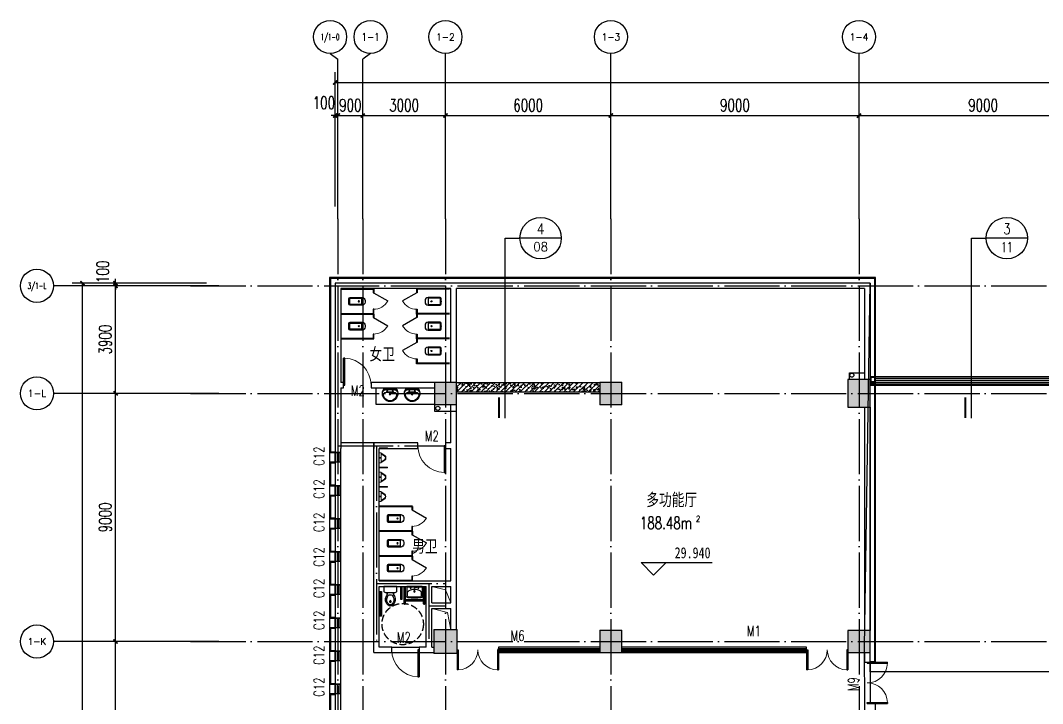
# Model space of a CAD drawing. Header units: millimetres. Extents: x 948020 to 1044234, y 901182 to 1012496.
# Drawn here: x 948020 to 985092, y 987721 to 1012496 of the extents above; entities that cross this region are included whole.
import ezdxf
from ezdxf.enums import TextEntityAlignment as Align

# ---------------------------------------------------------------- set-up
doc = ezdxf.new("R2010")
doc.units = ezdxf.units.MM
doc.header["$LTSCALE"] = 1000
doc.header["$MEASUREMENT"] = 0
for name, pattern in [('7', [1.2, -0.6, 0.6]), ('DASH', [0.35, 0.25, -0.1]), ('DOTE', [2.42, 2, -0.2, 0.02, -0.2])]:
    doc.linetypes.add(name, pattern=pattern)
doc.layers.get('0').update_dxf_attribs({"linetype": 'CONTINUOUS'})
doc.layers.get('Defpoints').update_dxf_attribs({"linetype": 'CONTINUOUS'})
for name, color, linetype in [('AXIS', 3, 'CONTINUOUS'), ('COLUMN', 255, 'CONTINUOUS'), ('DIM_ELEV', 3, 'CONTINUOUS'), ('DIM_IDEN', 3, 'CONTINUOUS'), ('DOTE', 1, 'DOTE'), ('LATRINE', 6, 'CONTINUOUS'), ('PUB_HATCH', 251, 'CONTINUOUS'), ('RAIL', 163, 'CONTINUOUS'), ('SPACE', 7, 'CONTINUOUS'), ('STAIR', 2, 'CONTINUOUS'), ('WALL', 255, 'CONTINUOUS'), ('WINDOW', 4, 'CONTINUOUS'), ('x粉刷线', 62, 'CONTINUOUS'), ('文字', 7, 'CONTINUOUS'), ('柱', 2, 'CONTINUOUS'), ('柱虚线', 54, '7'), ('栏杆', 212, 'CONTINUOUS'), ('砼墙', 3, 'CONTINUOUS'), ('门窗', 40, 'CONTINUOUS')]:
    doc.layers.add(name, color=color, linetype=linetype)
doc.layers.add('P-SANR-FIXT', color=6, linetype='CONTINUOUS', lineweight=15)
doc.styles.add('-宋体', font='', dxfattribs={"width": 0.8})
doc.styles.add('_TCH_AXIS', font='COMPLEX', dxfattribs={"bigfont": 'GBCBIG'})
doc.styles.add('_TCH_DIM', font='', dxfattribs={"width": 0.8})
doc.styles.add('_TCH_LABEL', font='COMPLEX', dxfattribs={"bigfont": 'GBCBIG'})
doc.styles.add('_TCH_SPACE', font='SIMPLEX', dxfattribs={"height": 5, "bigfont": 'GBCBIG'})
doc.styles.add('DIM_FONT', font='SIMPLEX', dxfattribs={"width": 0.7, "bigfont": 'GBCBIG'})
doc.styles.get('-宋体').set_extended_font_data('SimSun')
doc.styles.get('_TCH_DIM').set_extended_font_data('SimSun')
doc.dimstyles.new('_TCH_ARCH&&150', dxfattribs={"dimscale": 1.5, "dimtxt": 300, "dimasz": 100, "dimexe": 250, "dimexo": 300, "dimgap": 100, "dimtad": 1, "dimdec": 0, "dimzin": 0, "dimdsep": 46, "dimtxsty": 'DIM_FONT', "dimblk": 'ARCHTICK', "dimcen": 0.09, "dimclrt": 7, "dimazin": 2, "dimtfac": 1, "dimtdec": 0, "dimtix": 1, "dimtmove": 2, "dimatfit": 3, "dimfxl": 1, "dimtolj": 1, "dimtzin": 0, "dimarcsym": 0})

# ---------------------------------------------------------------- blocks, each defined once
blk = doc.blocks.new('_LV1')
for p, q in [((-280, 0), (280, 0)), ((-280, 0), (-280, -361)), ((280, 0), (280, -361)), ((-280, -29), (280, -29)), ((-251, -356), (-251, -214)), ((0, -29), (-90, -29)), ((-90, -29), (90, -29)), ((251, -356), (251, -215))]:
    blk.add_line(p, q)
for centre, radius in [((-139, -69), 15), ((1, -182), 24.9), ((0, -57), 8), ((139, -69), 15)]:
    blk.add_circle(centre, radius)
for centre, radius, start, end in [((-224, -361), 56, 180, 263.481), ((-223, -214), 28, 133.1543, 180), ((-223, -356), 28, 180, 263.4984), ((0, -452), 354, 46.7581, 133.1543), ((223, -356), 28, 276.5122, 0), ((224, -361), 56, 276.519, 0), ((223, -215), 28, 0, 46.7581), ((0, 1600), 2029, 263.481, 276.519), ((0, 1600), 1997, 263.4984, 276.5122)]:
    blk.add_arc(centre, radius, start, end)
blk = doc.blocks.new('$plan$00000379')
for p, q in [((-575, 18), (-536, 18)), ((-572, 18), (-572, 18)), ((-536, -22), (-576, -21))]:
    blk.add_line(p, q)
for points in [[(-285, -110, -0.082371), (-434, -171, -0.174047), (-592, -152, -0.152847), (-702, -46, -0.25487), (-702, 46, -0.135193), (-607, 144, -0.19268), (-434, 171, -0.066715), (-320, 128, 0.008412), (-285, 110), (-220, 110), (-220, -110)], [(-307, -1, -0.073764), (-317, -64, -0.219411), (-337, -85, -0.018016), (-436, -122, -0.163008), (-533, -122, -0.084559), (-606, -92, -0.185519), (-666, -26, -0.252786), (-658, 39, -0.083694), (-606, 90, -0.078323), (-556, 115, -0.086951), (-477, 126, -0.071278), (-416, 114, -0.021719), (-371, 97, 0.016169), (-337, 83, -0.158768), (-324, 73, -0.168814), (-308, 12)]]:
    blk.add_lwpolyline(points, format="xyb", close=True)
for points in [[(-220, 110), (-285, 110)], [(-220, 175), (-220, -175)], [(0, 240), (-155, 240)], [(0, -240), (0, 240)], [(-285, -110), (-220, -110)], [(-155, -240), (0, -240)]]:
    blk.add_lwpolyline(points)
for points in [[(-155, 240, 0.414214), (-220, 175, 0.414214)], [(-220, -175, 0.414214), (-155, -240, 0.414214)]]:
    blk.add_lwpolyline(points, format="xyb")
for centre, radius, start, end in [((-549, -3), 33.2, 100.0495, 259.9505), ((-536, -2), 20, 270, 90)]:
    blk.add_arc(centre, radius, start, end)
blk = doc.blocks.new('$TCHSYS$APDOOR2D')
blk.add_line((0.5, 0), (0, 0.866))
at = {"lineweight": 13}
blk.add_arc((0.5, 0), 1, 120, 180, dxfattribs=at)
blk = doc.blocks.new('$lvtry$00000202')
for p, q in [((-140, -40, 0), (-140, -480, 0)), ((-110, -40, 0), (-110, -470, 0)), ((100, 0, 0), (-100, 0, 0)), ((100, -30, 0), (-100, -30, 0)), ((110, -470, 0), (110, -40, 0)), ((140, -480, 0), (140, -40, 0)), ((140, -470, 0), (-140, -470, 0)), ((-30, -590, 0), (30, -590, 0))]:
    blk.add_line(p, q)
blk.add_circle((0, -359, 0), 20)
for centre, radius, start, end in [((-100, -40, 0), 40, 90, 180), ((-100, -40, 0), 10, 90, 180), ((100, -40, 0), 40, 0, 90), ((100, -40, 0), 10, 0, 90), ((-30, -480, 0), 110, 180, 270), ((30, -480, 0), 110, 270, 0)]:
    blk.add_arc(centre, radius, start, end)
blk.add_point((0, 0))
blk = doc.blocks.new('单个小便斗 - 单个小便斗-V15-1F')
at = {"layer": 'P-SANR-FIXT'}
for p, q in [((-360, 300), (-340, 300)), ((-360, 300), (-360, 0)), ((-340, 300), (-340, 0)), ((-180, 0), (-180, 44)), ((-171, 73), (-82, 200)), ((-66, 189), (-147, 73)), ((-147, 73), (147, 73)), ((147, 73), (66, 189)), ((171, 73), (82, 200)), ((180, 0), (180, 44)), ((360, 300), (340, 300)), ((340, 300), (340, 0)), ((360, 300), (360, 0))]:
    blk.add_line(p, q, dxfattribs=at)
blk.add_circle((0, 35), 15, dxfattribs=at)
for centre, radius, start, end in [((-130, 44), 50, 145, 180), ((0, 143), 100, 35, 145), ((0, 143), 80, 35, 145), ((130, 44), 50, 360, 35)]:
    blk.add_arc(centre, radius, start, end, dxfattribs=at)
blk = doc.blocks.new('A$C5BB50297')
at = {"layer": '柱', "const_width": 0.35}
for points in [[(189.18, 809.18), (189.18, 819.18), (181.18, 819.18), (181.18, 809.18)], [(39.43, 719.93), (39.43, 728.43), (30.93, 728.43), (30.93, 719.93)], [(99.18, 720.18), (99.18, 728.18), (91.18, 728.18), (91.18, 720.18)], [(189.18, 720.18), (189.18, 728.18), (181.18, 728.18), (181.18, 720.18)]]:
    blk.add_lwpolyline(points, close=True, dxfattribs=at)
for points in [[(39.18, 818.18), (31.18, 818.18), (31.18, 810.18), (39.18, 810.18), (39.18, 814.68)], [(91.18, 814.68), (91.18, 810.18), (99.18, 810.18), (99.18, 818.18), (91.18, 818.18)]]:
    blk.add_lwpolyline(points, dxfattribs=at)
at = {"layer": '柱虚线', "const_width": 0.18}
for points in [[(39.18, 814.68), (39.18, 818.18)], [(91.18, 818.18), (91.18, 814.68)]]:
    blk.add_lwpolyline(points, dxfattribs=at)
at = {"layer": '砼墙', "const_width": 0.35}
for points in [[(39.18, 818.18), (91.18, 818.18)], [(39.18, 814.68), (91.18, 814.68)]]:
    blk.add_lwpolyline(points, dxfattribs=at)
blk = doc.blocks.new('_ArchTick')
at = {"color": 0, "linetype": 'ByBlock', "const_width": 0.4}
blk.add_lwpolyline([(-0.5, -0.5), (0.5, 0.5)], dxfattribs=at)
blk = doc.blocks.new('*D46')
at = {"layer": 'AXIS', "color": 0, "lineweight": -2, "transparency": 16777216}
for p, q in [((954770, 989971), (951095, 989971)), ((951470, 980971), (951470, 989971)), ((954770, 980971), (951095, 980971))]:
    blk.add_line(p, q, dxfattribs=at)
at = {"layer": 'Defpoints', "color": 0}
for p in [(951470, 989971), (955220, 989971), (955220, 980971)]:
    blk.add_point(p, dxfattribs=at)
at = {"layer": 'AXIS', "color": 0, "lineweight": -2, "transparency": 16777216, "xscale": 150, "yscale": 150, "zscale": 150}
for p, rotation in [((951470, 989971), 90), ((951470, 980971), 270)]:
    blk.add_blockref('_ArchTick', p, dxfattribs=dict(at, rotation=rotation))
at = {"layer": 'AXIS', "color": 7, "transparency": 16777216, "insert": (951095, 985471), "char_height": 450, "attachment_point": 5, "rotation": 90, "style": 'DIM_FONT'}
blk.add_mtext('\\A1;9000', dxfattribs=at)
blk = doc.blocks.new('*D47')
at = {"layer": 'AXIS', "color": 0, "lineweight": -2, "transparency": 16777216}
for p, q in [((954770, 998971), (951095, 998971)), ((951470, 989971), (951470, 998971)), ((954770, 989971), (951095, 989971))]:
    blk.add_line(p, q, dxfattribs=at)
at = {"layer": 'Defpoints', "color": 0}
for p in [(951470, 998971), (955220, 998971), (955220, 989971)]:
    blk.add_point(p, dxfattribs=at)
at = {"layer": 'AXIS', "color": 0, "lineweight": -2, "transparency": 16777216, "xscale": 150, "yscale": 150, "zscale": 150}
for p, rotation in [((951470, 998971), 90), ((951470, 989971), 270)]:
    blk.add_blockref('_ArchTick', p, dxfattribs=dict(at, rotation=rotation))
at = {"layer": 'AXIS', "color": 7, "transparency": 16777216, "insert": (951095, 994471), "char_height": 450, "attachment_point": 5, "rotation": 90, "style": 'DIM_FONT'}
blk.add_mtext('\\A1;9000', dxfattribs=at)
blk = doc.blocks.new('*D48')
at = {"layer": 'AXIS', "color": 0, "lineweight": -2, "transparency": 16777216}
for p, q in [((954770, 1002871), (951095, 1002871)), ((951470, 998971), (951470, 1002871)), ((954770, 998971), (951095, 998971))]:
    blk.add_line(p, q, dxfattribs=at)
at = {"layer": 'Defpoints', "color": 0}
for p in [(951470, 1002871), (955220, 1002871), (955220, 998971)]:
    blk.add_point(p, dxfattribs=at)
at = {"layer": 'AXIS', "color": 0, "lineweight": -2, "transparency": 16777216, "xscale": 150, "yscale": 150, "zscale": 150}
for p, rotation in [((951470, 1002871), 90), ((951470, 998971), 270)]:
    blk.add_blockref('_ArchTick', p, dxfattribs=dict(at, rotation=rotation))
at = {"layer": 'AXIS', "color": 7, "transparency": 16777216, "insert": (951095, 1000921), "char_height": 450, "attachment_point": 5, "rotation": 90, "style": 'DIM_FONT'}
blk.add_mtext('\\A1;3900', dxfattribs=at)
blk = doc.blocks.new('*D49')
at = {"layer": 'AXIS', "color": 0, "lineweight": -2, "transparency": 16777216}
for p, q in [((954770, 1002971), (951095, 1002971)), ((954770, 1002871), (951095, 1002871)), ((951470, 1002971), (951470, 1003121)), ((951470, 1002871), (951470, 1002971)), ((951470, 1002871), (951470, 1002721))]:
    blk.add_line(p, q, dxfattribs=at)
at = {"layer": 'Defpoints', "color": 0}
for p in [(951470, 1002971), (955220, 1002971), (955220, 1002871)]:
    blk.add_point(p, dxfattribs=at)
at = {"layer": 'AXIS', "color": 0, "lineweight": -2, "transparency": 16777216, "xscale": 150, "yscale": 150, "zscale": 150}
for p, rotation in [((951470, 1002971), 270), ((951470, 1002871), 90)]:
    blk.add_blockref('_ArchTick', p, dxfattribs=dict(at, rotation=rotation))
at = {"layer": 'AXIS', "color": 7, "transparency": 16777216, "insert": (951005, 1003381), "char_height": 450, "attachment_point": 5, "rotation": 90, "style": 'DIM_FONT'}
blk.add_mtext('\\A1;100', dxfattribs=at)
blk = doc.blocks.new('*D50')
at = {"layer": 'AXIS', "color": 0, "lineweight": -2, "transparency": 16777216}
for p, q in [((954770, 1002971), (949895, 1002971)), ((950270, 912671), (950270, 1002971)), ((954770, 912671), (949895, 912671))]:
    blk.add_line(p, q, dxfattribs=at)
at = {"layer": 'Defpoints', "color": 0}
for p in [(950270, 1002971), (955220, 1002971), (955220, 912671)]:
    blk.add_point(p, dxfattribs=at)
at = {"layer": 'AXIS', "color": 0, "lineweight": -2, "transparency": 16777216, "xscale": 150, "yscale": 150, "zscale": 150}
for p, rotation in [((950270, 1002971), 90), ((950270, 912671), 270)]:
    blk.add_blockref('_ArchTick', p, dxfattribs=dict(at, rotation=rotation))
at = {"layer": 'AXIS', "color": 7, "transparency": 16777216, "insert": (949895, 957821), "char_height": 450, "attachment_point": 5, "rotation": 90, "style": 'DIM_FONT'}
blk.add_mtext('\\A1;90300', dxfattribs=at)
blk = doc.blocks.new('*D66')
at = {"layer": 'AXIS', "color": 0, "lineweight": -2, "transparency": 16777216}
for p, q in [((959435, 1005746), (959435, 1009421)), ((959535, 1005746), (959535, 1009421)), ((959435, 1009046), (959285, 1009046)), ((959435, 1009046), (959535, 1009046)), ((959535, 1009046), (959685, 1009046))]:
    blk.add_line(p, q, dxfattribs=at)
at = {"layer": 'Defpoints', "color": 0}
for p in [(959535, 1009046), (959435, 1005296), (959535, 1005296)]:
    blk.add_point(p, dxfattribs=at)
at = {"layer": 'AXIS', "color": 0, "lineweight": -2, "transparency": 16777216, "xscale": 150, "yscale": 150, "zscale": 150}
blk.add_blockref('_ArchTick', (959435, 1009046), dxfattribs=at)
at = {"layer": 'AXIS', "color": 0, "lineweight": -2, "transparency": 16777216, "xscale": 150, "yscale": 150, "zscale": 150, "rotation": 180}
blk.add_blockref('_ArchTick', (959535, 1009046), dxfattribs=at)
at = {"layer": 'AXIS', "color": 7, "transparency": 16777216, "insert": (959025, 1009511), "char_height": 450, "attachment_point": 5, "style": 'DIM_FONT'}
blk.add_mtext('\\A1;100', dxfattribs=at)
blk = doc.blocks.new('*D67')
at = {"layer": 'AXIS', "color": 0, "lineweight": -2, "transparency": 16777216}
for p, q in [((959535, 1005746), (959535, 1009421)), ((960435, 1005746), (960435, 1009421)), ((959535, 1009046), (959385, 1009046)), ((959535, 1009046), (960435, 1009046)), ((960435, 1009046), (960585, 1009046))]:
    blk.add_line(p, q, dxfattribs=at)
at = {"layer": 'Defpoints', "color": 0}
for p in [(960435, 1009046), (959535, 1005296), (960435, 1005296)]:
    blk.add_point(p, dxfattribs=at)
at = {"layer": 'AXIS', "color": 0, "lineweight": -2, "transparency": 16777216, "xscale": 150, "yscale": 150, "zscale": 150}
blk.add_blockref('_ArchTick', (959535, 1009046), dxfattribs=at)
at = {"layer": 'AXIS', "color": 0, "lineweight": -2, "transparency": 16777216, "xscale": 150, "yscale": 150, "zscale": 150, "rotation": 180}
blk.add_blockref('_ArchTick', (960435, 1009046), dxfattribs=at)
at = {"layer": 'AXIS', "color": 7, "transparency": 16777216, "insert": (959985, 1009421), "char_height": 450, "attachment_point": 5, "style": 'DIM_FONT'}
blk.add_mtext('\\A1;900', dxfattribs=at)
blk = doc.blocks.new('*D68')
at = {"layer": 'AXIS', "color": 0, "lineweight": -2, "transparency": 16777216}
for p, q in [((960435, 1005746), (960435, 1009421)), ((963435, 1005746), (963435, 1009421)), ((960435, 1009046), (963435, 1009046))]:
    blk.add_line(p, q, dxfattribs=at)
at = {"layer": 'Defpoints', "color": 0}
for p in [(963435, 1009046), (960435, 1005296), (963435, 1005296)]:
    blk.add_point(p, dxfattribs=at)
at = {"layer": 'AXIS', "color": 0, "lineweight": -2, "transparency": 16777216, "xscale": 150, "yscale": 150, "zscale": 150, "rotation": 180}
blk.add_blockref('_ArchTick', (960435, 1009046), dxfattribs=at)
at = {"layer": 'AXIS', "color": 0, "lineweight": -2, "transparency": 16777216, "xscale": 150, "yscale": 150, "zscale": 150}
blk.add_blockref('_ArchTick', (963435, 1009046), dxfattribs=at)
at = {"layer": 'AXIS', "color": 7, "transparency": 16777216, "insert": (961935, 1009421), "char_height": 450, "attachment_point": 5, "style": 'DIM_FONT'}
blk.add_mtext('\\A1;3000', dxfattribs=at)
blk = doc.blocks.new('*D69')
at = {"layer": 'AXIS', "color": 0, "lineweight": -2, "transparency": 16777216}
for p, q in [((963435, 1005746), (963435, 1009421)), ((969435, 1005746), (969435, 1009421)), ((963435, 1009046), (969435, 1009046))]:
    blk.add_line(p, q, dxfattribs=at)
at = {"layer": 'Defpoints', "color": 0}
for p in [(969435, 1009046), (963435, 1005296), (969435, 1005296)]:
    blk.add_point(p, dxfattribs=at)
at = {"layer": 'AXIS', "color": 0, "lineweight": -2, "transparency": 16777216, "xscale": 150, "yscale": 150, "zscale": 150, "rotation": 180}
blk.add_blockref('_ArchTick', (963435, 1009046), dxfattribs=at)
at = {"layer": 'AXIS', "color": 0, "lineweight": -2, "transparency": 16777216, "xscale": 150, "yscale": 150, "zscale": 150}
blk.add_blockref('_ArchTick', (969435, 1009046), dxfattribs=at)
at = {"layer": 'AXIS', "color": 7, "transparency": 16777216, "insert": (966435, 1009421), "char_height": 450, "attachment_point": 5, "style": 'DIM_FONT'}
blk.add_mtext('\\A1;6000', dxfattribs=at)
blk = doc.blocks.new('*D70')
at = {"layer": 'AXIS', "color": 0, "lineweight": -2, "transparency": 16777216}
for p, q in [((969435, 1005746), (969435, 1009421)), ((978435, 1005746), (978435, 1009421)), ((969435, 1009046), (978435, 1009046))]:
    blk.add_line(p, q, dxfattribs=at)
at = {"layer": 'Defpoints', "color": 0}
for p in [(978435, 1009046), (969435, 1005296), (978435, 1005296)]:
    blk.add_point(p, dxfattribs=at)
at = {"layer": 'AXIS', "color": 0, "lineweight": -2, "transparency": 16777216, "xscale": 150, "yscale": 150, "zscale": 150, "rotation": 180}
blk.add_blockref('_ArchTick', (969435, 1009046), dxfattribs=at)
at = {"layer": 'AXIS', "color": 0, "lineweight": -2, "transparency": 16777216, "xscale": 150, "yscale": 150, "zscale": 150}
blk.add_blockref('_ArchTick', (978435, 1009046), dxfattribs=at)
at = {"layer": 'AXIS', "color": 7, "transparency": 16777216, "insert": (973935, 1009421), "char_height": 450, "attachment_point": 5, "style": 'DIM_FONT'}
blk.add_mtext('\\A1;9000', dxfattribs=at)
blk = doc.blocks.new('*D71')
at = {"layer": 'AXIS', "color": 0, "lineweight": -2, "transparency": 16777216}
for p, q in [((978435, 1005746), (978435, 1009421)), ((987435, 1005746), (987435, 1009421)), ((978435, 1009046), (987435, 1009046))]:
    blk.add_line(p, q, dxfattribs=at)
at = {"layer": 'Defpoints', "color": 0}
for p in [(987435, 1009046), (978435, 1005296), (987435, 1005296)]:
    blk.add_point(p, dxfattribs=at)
at = {"layer": 'AXIS', "color": 0, "lineweight": -2, "transparency": 16777216, "xscale": 150, "yscale": 150, "zscale": 150, "rotation": 180}
blk.add_blockref('_ArchTick', (978435, 1009046), dxfattribs=at)
at = {"layer": 'AXIS', "color": 0, "lineweight": -2, "transparency": 16777216, "xscale": 150, "yscale": 150, "zscale": 150}
blk.add_blockref('_ArchTick', (987435, 1009046), dxfattribs=at)
at = {"layer": 'AXIS', "color": 7, "transparency": 16777216, "insert": (982935, 1009421), "char_height": 450, "attachment_point": 5, "style": 'DIM_FONT'}
blk.add_mtext('\\A1;9000', dxfattribs=at)
blk = doc.blocks.new('*D80')
at = {"layer": 'AXIS', "color": 0, "lineweight": -2, "transparency": 16777216}
for p, q in [((959435, 1005746), (959435, 1010621)), ((1036435, 1005746), (1036435, 1010621)), ((959435, 1010246), (1036435, 1010246))]:
    blk.add_line(p, q, dxfattribs=at)
at = {"layer": 'Defpoints', "color": 0}
for p in [(1036435, 1010246), (959435, 1005296), (1036435, 1005296)]:
    blk.add_point(p, dxfattribs=at)
at = {"layer": 'AXIS', "color": 0, "lineweight": -2, "transparency": 16777216, "xscale": 150, "yscale": 150, "zscale": 150, "rotation": 180}
blk.add_blockref('_ArchTick', (959435, 1010246), dxfattribs=at)
at = {"layer": 'AXIS', "color": 0, "lineweight": -2, "transparency": 16777216, "xscale": 150, "yscale": 150, "zscale": 150}
blk.add_blockref('_ArchTick', (1036435, 1010246), dxfattribs=at)
at = {"layer": 'AXIS', "color": 7, "transparency": 16777216, "insert": (997935, 1010621), "char_height": 450, "attachment_point": 5, "style": 'DIM_FONT'}
blk.add_mtext('\\A1;77000', dxfattribs=at)
blk = doc.blocks.new('_FZH')
blk.add_lwpolyline([(-0.5, -0.5), (0.5, -0.5), (0.5, 0.5), (-0.5, 0.5)], close=True)
at = {"layer": 'PUB_HATCH'}
blk.add_solid([(-0.5, -0.5), (0.5, -0.5), (-0.5, 0.5), (0.5, 0.5)], dxfattribs=at)
blk = doc.blocks.new('$DorLib2D$00000002')
for p, q in [((-0.5, 0), (-0.5, 0.4875)), ((-0.475, 0.4875), (-0.5, 0.4875)), ((-0.475, 0), (-0.475, 0.4875)), ((0.475, 0), (0.475, 0.4875)), ((0.475, 0.4875), (0.5, 0.4875)), ((0.5, 0), (0.5, 0.4875)), ((-0.5, 0), (-0.475, 0)), ((0.5, 0), (0.475, 0))]:
    blk.add_line(p, q)
at = {"lineweight": 13}
for centre, start, end in [((-0.4875, 0), 0, 88.53072), ((0.4875, 0), 91.46928, 180)]:
    blk.add_arc(centre, 0.4875, start, end, dxfattribs=at)
blk = doc.blocks.new('$TCHSYS$WIN2D')
for p, q in [((-0.5, 0.5), (0.5, 0.5)), ((-0.5, 0.5), (-0.5, -0.5)), ((0.5, 0.5), (0.5, -0.5)), ((0.5, 0.1667), (-0.5, 0.1667)), ((0.5, -0.1667), (-0.5, -0.1667)), ((-0.5, -0.5), (0.5, -0.5))]:
    blk.add_line(p, q)
blk = doc.blocks.new('$DorLib2D$00000001')
for p, q in [((0.45, 0.975), (0.5, 0.975)), ((0.45, 0), (0.45, 0.975)), ((0.5, 0), (0.5, 0.975)), ((0.5, 0), (0.45, 0))]:
    blk.add_line(p, q)
at = {"lineweight": 13}
blk.add_arc((0.475, 0), 0.975, 91.4693, 180, dxfattribs=at)
blk = doc.blocks.new('$plan$00000359')
for p, q in [((239, 0), (-241, 0)), ((-238, 0), (238, 0)), ((239, 0), (269, -79)), ((-214, -36), (-272, -91)), ((-241, 0), (-271, -79)), ((-180, -23), (180, -23)), ((140, -105), (-142, -105)), ((-142, -105), (140, -105)), ((216, -37), (273, -95))]:
    blk.add_line(p, q)
for centre, radius in [((-100, -65), 16.3), ((1, -172), 31.6), ((100, -65), 16.3)]:
    blk.add_circle(centre, radius)
at = {"lineweight": 13}
blk.add_circle((1, -172), 23, dxfattribs=at)
for centre, radius, start, end in [((28, -152), 307, 166.1751, 244.7296), ((-142, -205), 100, 90, 190.5602), ((-1, -179), 243, 190.5602, 349.4398), ((-180, -73), 50, 90, 133.181), ((-29, -152), 307, 297.0639, 13.8249), ((140, -205), 100, 349.4398, 90), ((180, -73), 50, 44.5607, 90), ((-1, -201), 250, 245.8071, 296.4628)]:
    blk.add_arc(centre, radius, start, end)

msp = doc.modelspace()

# ---------------------------------------------------------------- hatches: boundary and pattern name
at = {"layer": 'PUB_HATCH'}
h = msp.add_hatch(dxfattribs=at)
h.set_pattern_fill('钢筋混凝土', color=256, scale=50, style=0)
h.set_pattern_definition([(45, (0, 0), (-88.388348, 88.388348), []), (50, (0, 0), (358.63009, -31.37607), [37.5, -412.5]), (355, (0, 0), (-69.37567, 376.09607), [30, -330]), (100.4514, (29.9, -2.6), (289.25469, 344.71977), [31.870095, -350.57106]), (46.1842, (0, 100), (533.62052, -82.75951), [56.25, -618.75]), (96.6356, (44.47, 93.1), (467.33135, 487.05894), [47.80514, -525.8565]), (351.1842, (0, 100), (467.33097, 487.0593), [45, -495]), (21, (50, 75), (298.453526, -201.309445), [37.5, -412.5]), (326, (50, 75), (121.65767, 362.57502), [30, -330]), (71.4514, (74.87, 58.22), (420.11131, 161.26525), [31.870095, -350.57106]), (37.5, (0, 0), (6.079928, 166.446927), [0, -326, 0, -335, 0, -331.25]), (7.5, (0, 0), (131.534769, 197.205856), [0, -191, 0, -318.5, 0, -126.25]), (327.5, (-111.5, 0), (266.911218, -11.277436), [0, -125, 0, -390, 0, -517.5]), (317.5, (-161.5, 0), (291.593085, 50.05249), [0, -162.5, 0, -259, 0, -367.5])])
h.paths.add_polyline_path([(969035, 999020.8), (969035, 999370.8), (963835, 999370.8), (963835, 999020.8)])

# ---------------------------------------------------------------- linework, layer by layer
at = {"layer": 'AXIS'}
for p, q in [((959251.6, 1011296), (959535, 1011094.4)), ((959535, 1005296), (959535, 1011094.4)), ((960718.4, 1011296), (960435, 1011094.4)), ((960435, 1005296), (960435, 1011094.4)), ((963435, 1005295.6), (963435, 1011295.6)), ((969435, 1005295.6), (969435, 1011295.6)), ((978435, 1005295.6), (978435, 1011295.6)), ((955220.2, 1002870.8), (949220.2, 1002870.8)), ((955220.2, 998970.8), (949220.2, 998970.8)), ((955220.2, 989970.8), (949220.2, 989970.8))]:
    msp.add_line(p, q, dxfattribs=at)
for centre in [(959251.6, 1011896), (960718.4, 1011896), (963435, 1011895.6), (969435, 1011895.6), (978435, 1011895.6), (948620.2, 1002870.8), (948620.2, 998970.8), (948620.2, 989970.8)]:
    msp.add_circle(centre, 600, dxfattribs=at)
at = {"layer": 'DIM_ELEV'}
for p, q in [((970985.9, 992382.8), (970535.9, 992832.8)), ((970535.9, 992832.8), (973107.7, 992832.8)), ((970985.9, 992382.8), (971435.9, 992832.8))]:
    msp.add_line(p, q, dxfattribs=at)
at = {"layer": 'DIM_IDEN'}
for p, q in [((965600.5, 1004602.5), (966137.5, 1004602.5)), ((965600.5, 998072.8), (965600.5, 1004602.5)), ((967637.5, 1004602.5), (966137.5, 1004602.5)), ((982511, 1004602.5), (983048, 1004602.5)), ((982511, 998072.8), (982511, 1004602.5)), ((984548, 1004602.5), (983048, 1004602.5))]:
    msp.add_line(p, q, dxfattribs=at)
at = {"layer": 'DIM_IDEN', "const_width": 75}
for points in [[(965375.5, 998072.8), (965375.5, 998822.8)], [(982286, 998072.8), (982286, 998822.8)]]:
    msp.add_lwpolyline(points, dxfattribs=at)
at = {"layer": 'DIM_IDEN'}
for centre in [(966887.5, 1004602.5), (983798, 1004602.5)]:
    msp.add_circle(centre, 750, dxfattribs=at)
at = {"layer": 'DOTE'}
for p, q in [((959535, 1005295.6), (959535, 908381.6)), ((960435, 1005295.6), (960435, 908381.6)), ((960435, 1005295.6), (960435, 908381.6)), ((963435, 1005295.6), (963435, 908381.6)), ((969435, 1005295.6), (969435, 908381.6)), ((978435, 1005295.6), (978435, 908381.6)), ((954193.3, 1002870.8), (1038231.8, 1002870.8)), ((954193.3, 998970.8), (1038231.8, 998970.8)), ((959535, 997070.8), (963435, 997070.8)), ((960935, 997070.8), (960935, 989970.8)), ((960935, 992070.8), (963435, 992070.8)), ((962835, 992070.8), (962835, 989970.8)), ((962835, 991270.8), (963435, 991270.8)), ((954193.3, 989970.8), (1038231.8, 989970.8))]:
    msp.add_line(p, q, dxfattribs=at)
at = {"layer": 'LATRINE'}
for p, q in [((959635, 1002770.8), (960835, 1002770.8)), ((959635, 1002770.8), (960810, 1002770.8)), ((959635, 1002770.8), (960835, 1002770.8)), ((959635, 1002770.8), (960810, 1002770.8)), ((959635, 1002745.8), (960835, 1002745.8)), ((959635, 1002745.8), (960835, 1002745.8)), ((960810, 1002745.8), (960810, 1002620.8)), ((960810, 1002620.8), (960835, 1002620.8)), ((960835, 1002745.8), (960835, 1002620.8)), ((963585, 1002770.8), (962385, 1002770.8)), ((963585, 1002770.8), (962385, 1002770.8)), ((963585, 1002745.8), (962385, 1002745.8)), ((962385, 1002745.8), (962385, 1002620.8)), ((963585, 1002745.8), (962385, 1002745.8)), ((962410, 1002620.8), (962385, 1002620.8)), ((963585, 1002770.8), (962410, 1002770.8)), ((963585, 1002770.8), (962410, 1002770.8)), ((962410, 1002745.8), (962410, 1002620.8)), ((959635, 1001870.8), (960835, 1001870.8)), ((959635, 1001870.8), (960810, 1001870.8)), ((959635, 1001870.8), (960835, 1001870.8)), ((959635, 1001870.8), (960810, 1001870.8)), ((959635, 1001870.8), (960835, 1001870.8)), ((959635, 1001870.8), (960810, 1001870.8)), ((959635, 1001845.8), (960835, 1001845.8)), ((959635, 1001845.8), (960835, 1001845.8)), ((959635, 1001845.8), (960835, 1001845.8)), ((960810, 1002020.8), (960810, 1001870.8)), ((960835, 1002020.8), (960810, 1002020.8)), ((960810, 1001845.8), (960810, 1001720.8)), ((960810, 1001720.8), (960835, 1001720.8)), ((960835, 1001845.8), (960835, 1002020.8)), ((960835, 1001845.8), (960835, 1001720.8)), ((962385, 1002020.8), (962410, 1002020.8)), ((962385, 1001845.8), (962385, 1002020.8)), ((963585, 1001870.8), (962385, 1001870.8)), ((963585, 1001870.8), (962385, 1001870.8)), ((963585, 1001870.8), (962385, 1001870.8)), ((963585, 1001845.8), (962385, 1001845.8)), ((962385, 1001845.8), (962385, 1001720.8)), ((963585, 1001845.8), (962385, 1001845.8)), ((963585, 1001845.8), (962385, 1001845.8)), ((962410, 1001720.8), (962385, 1001720.8)), ((962410, 1002020.8), (962410, 1001870.8)), ((963585, 1001870.8), (962410, 1001870.8)), ((963585, 1001870.8), (962410, 1001870.8)), ((963585, 1001870.8), (962410, 1001870.8)), ((962410, 1001845.8), (962410, 1001720.8)), ((959635, 1000970.8), (960835, 1000970.8)), ((959635, 1000970.8), (960810, 1000970.8)), ((959635, 1000970.8), (960835, 1000970.8)), ((959635, 1000970.8), (960810, 1000970.8)), ((959635, 1000945.8), (960835, 1000945.8)), ((959635, 1000945.8), (960835, 1000945.8)), ((960810, 1001120.8), (960810, 1000970.8)), ((960835, 1001120.8), (960810, 1001120.8)), ((960835, 1000945.8), (960835, 1001120.8)), ((962385, 1001120.8), (962410, 1001120.8)), ((962385, 1000945.8), (962385, 1001120.8)), ((963585, 1000970.8), (962385, 1000970.8)), ((963585, 1000970.8), (962385, 1000970.8)), ((963585, 1000970.8), (962385, 1000970.8)), ((963585, 1000970.8), (962385, 1000970.8)), ((963585, 1000945.8), (962385, 1000945.8)), ((963585, 1000945.8), (962385, 1000945.8)), ((963585, 1000945.8), (962385, 1000945.8)), ((962385, 1000945.8), (962385, 1000820.8)), ((963585, 1000945.8), (962385, 1000945.8)), ((962410, 1001120.8), (962410, 1000970.8)), ((963585, 1000970.8), (962410, 1000970.8)), ((963585, 1000970.8), (962410, 1000970.8)), ((963585, 1000970.8), (962410, 1000970.8)), ((963585, 1000970.8), (962410, 1000970.8)), ((962410, 1000945.8), (962410, 1000820.8)), ((962410, 1000820.8), (962385, 1000820.8)), ((962385, 1000220.8), (962410, 1000220.8)), ((962385, 1000045.8), (962385, 1000220.8)), ((962410, 1000220.8), (962410, 1000070.8)), ((963585, 1000070.8), (962385, 1000070.8)), ((963585, 1000070.8), (962385, 1000070.8)), ((963585, 1000070.8), (962385, 1000070.8)), ((963585, 1000045.8), (962385, 1000045.8)), ((963585, 1000045.8), (962385, 1000045.8)), ((963585, 1000045.8), (962385, 1000045.8)), ((963585, 1000070.8), (962410, 1000070.8)), ((963585, 1000070.8), (962410, 1000070.8)), ((963585, 1000070.8), (962410, 1000070.8)), ((960923.5, 998570.8), (960923.5, 999170.8)), ((963035, 998570.8), (960923.5, 998570.8)), ((961035, 994895.8), (962235, 994895.8)), ((961035, 994895.8), (962210, 994895.8)), ((961035, 994895.8), (962235, 994895.8)), ((961035, 994895.8), (962210, 994895.8)), ((961035, 994895.8), (962235, 994895.8)), ((961035, 994895.8), (962210, 994895.8)), ((961035, 994870.8), (962235, 994870.8)), ((961035, 994870.8), (962235, 994870.8)), ((961035, 994870.8), (962235, 994870.8)), ((962210, 994870.8), (962210, 994745.8)), ((962210, 994745.8), (962235, 994745.8)), ((962235, 994870.8), (962235, 994745.8)), ((961035, 993995.8), (962235, 993995.8)), ((961035, 993995.8), (962210, 993995.8)), ((961035, 993995.8), (962235, 993995.8)), ((961035, 993995.8), (962210, 993995.8)), ((961035, 993970.8), (962235, 993970.8)), ((961035, 993970.8), (962235, 993970.8)), ((962210, 994145.8), (962210, 993995.8)), ((962235, 994145.8), (962210, 994145.8)), ((962210, 993970.8), (962210, 993845.8)), ((962235, 993970.8), (962235, 994145.8)), ((962235, 993970.8), (962235, 993845.8)), ((962210, 993845.8), (962235, 993845.8)), ((962210, 993245.8), (962210, 993095.8)), ((962235, 993245.8), (962210, 993245.8)), ((962235, 993070.8), (962235, 993245.8)), ((961035, 993095.8), (962235, 993095.8)), ((961035, 993095.8), (962210, 993095.8)), ((961035, 993095.8), (962235, 993095.8)), ((961035, 993095.8), (962210, 993095.8)), ((961035, 993095.8), (962235, 993095.8)), ((961035, 993095.8), (962210, 993095.8)), ((961035, 993070.8), (962235, 993070.8)), ((961035, 993070.8), (962235, 993070.8)), ((961035, 993070.8), (962235, 993070.8)), ((962210, 993070.8), (962210, 992945.8)), ((962210, 992945.8), (962235, 992945.8)), ((962235, 993070.8), (962235, 992945.8)), ((961035, 992195.8), (962235, 992195.8)), ((961035, 992195.8), (962210, 992195.8)), ((961035, 992195.8), (962235, 992195.8)), ((961035, 992195.8), (962210, 992195.8)), ((961035, 992170.8), (962235, 992170.8)), ((961035, 992170.8), (962235, 992170.8)), ((962210, 992345.8), (962210, 992195.8)), ((962235, 992345.8), (962210, 992345.8)), ((962235, 992170.8), (962235, 992345.8)), ((961942.3, 991340.8), (961942.3, 991962.8)), ((961982.3, 991490.8), (961982.3, 991962.8)), ((962642.3, 991490.8), (962642.3, 991962.8)), ((962682.3, 991340.8), (962682.3, 991962.8)), ((961982.3, 991490.8), (962642.3, 991490.8)), ((961982.3, 991450.8), (962642.3, 991450.8)), ((961982.3, 991340.8), (961982.3, 991450.8)), ((962642.3, 991340.8), (962642.3, 991450.8))]:
    msp.add_line(p, q, dxfattribs=at)
msp.add_lwpolyline([(961035, 990884.4), (961035, 990916.4), (961075, 990916.4, 0.4142136), (961085, 990926.4), (961085, 991742.4, 0.4142136), (961075, 991752.4), (961035, 991752.4), (961035, 991784.4), (961107, 991784.4, -0.4142136), (961117, 991774.4), (961117, 990894.4, -0.4142136), (961107, 990884.4), (961035, 990884.4)], format="xyb", dxfattribs=at)
msp.add_lwpolyline([(961817.5, 991608.8), (961817.5, 991970.8), (961849.5, 991970.8), (961849.5, 991490.8), (961817.5, 991490.8), (961817.5, 991608.8)], dxfattribs=at)
at = {"layer": 'LATRINE', "linetype": 'DASH'}
msp.add_circle((961884.3, 990604.4), 750, dxfattribs=at)
at = {"layer": 'LATRINE'}
for centre, start, end in [((961962.3, 991340.8), 180, 0), ((961982.3, 991470.8), 90, 270), ((962642.3, 991470.8), 270, 90), ((962662.3, 991340.8), 180, 0)]:
    msp.add_arc(centre, 20, start, end, dxfattribs=at)
at = {"layer": 'P-SANR-FIXT'}
for p, q in [((961335, 995590.8), (961035, 995590.8)), ((961335, 995570.8), (961035, 995570.8)), ((961035, 995410.8), (961079.3, 995410.8)), ((961108, 995401.8), (961235.1, 995312.7)), ((961108, 995377.4), (961108, 995084.3)), ((961223.6, 995296.4), (961108, 995377.4)), ((961335, 995590.8), (961335, 995570.8)), ((961035, 995050.8), (961079.3, 995050.8)), ((961108, 995084.3), (961223.6, 995165.3)), ((961108, 995059.9), (961235.1, 995148.9)), ((961335, 994890.8), (961035, 994890.8)), ((961335, 994870.8), (961035, 994870.8)), ((961335, 994870.8), (961335, 994890.8)), ((962935, 991970.8), (963435, 991848.4)), ((963435, 991848.4), (963635, 991370.8)), ((962935, 991170.8), (963507.9, 991025.4)), ((963507.9, 991025.4), (963635, 990395.8))]:
    msp.add_line(p, q, dxfattribs=at)
msp.add_circle((961070, 995230.8), 15, dxfattribs=at)
for centre, radius, start, end in [((961079.3, 995360.8), 50, 55, 90), ((961079.3, 995100.8), 50, 270, 305), ((961177.8, 995230.8), 80, 305, 55), ((961177.8, 995230.8), 100, 305, 55)]:
    msp.add_arc(centre, radius, start, end, dxfattribs=at)
at = {"layer": 'RAIL'}
for p, q in [((979005, 989250.8), (979005, 999400.8)), ((979035, 989220.8), (979035, 999370.8)), ((959235, 996820.8), (959235, 996470.8)), ((959235, 995620.8), (959235, 995270.8)), ((959235, 994420.8), (959235, 994070.8)), ((959235, 993220.8), (959235, 992870.8)), ((959235, 992020.8), (959235, 991670.8)), ((959235, 990820.8), (959235, 990470.8)), ((959235, 989620.8), (959235, 989270.8)), ((978835, 989250.8), (979005, 989250.8)), ((978835, 989220.8), (979035, 989220.8)), ((959235, 988420.8), (959235, 988070.8))]:
    msp.add_line(p, q, dxfattribs=at)
for points in [[(962812.7, 1003170.8), (959235, 1003170.8), (959235, 996820.8), (959435, 996820.8)], [(979035, 999570.8), (979035, 1003170.8), (961006.6, 1003170.8)], [(962812.7, 1003140.8), (959265, 1003140.8), (959265, 996850.8), (959435, 996850.8)], [(979005, 999570.8), (979005, 1003140.8), (961006.6, 1003140.8)], [(959435, 996470.8), (959235, 996470.8), (959235, 995620.8), (959435, 995620.8)], [(959435, 996440.8), (959265, 996440.8), (959265, 995650.8), (959435, 995650.8)], [(959435, 995270.8), (959235, 995270.8), (959235, 994420.8), (959435, 994420.8)], [(959435, 995240.8), (959265, 995240.8), (959265, 994450.8), (959435, 994450.8)], [(959435, 994070.8), (959235, 994070.8), (959235, 993220.8), (959435, 993220.8)], [(959435, 994040.8), (959265, 994040.8), (959265, 993250.8), (959435, 993250.8)], [(959435, 992870.8), (959235, 992870.8), (959235, 992020.8), (959435, 992020.8)], [(959435, 992840.8), (959265, 992840.8), (959265, 992050.8), (959435, 992050.8)], [(959435, 991670.8), (959235, 991670.8), (959235, 990820.8), (959435, 990820.8)], [(959435, 991640.8), (959265, 991640.8), (959265, 990850.8), (959435, 990850.8)], [(959435, 990470.8), (959235, 990470.8), (959235, 989620.8), (959435, 989620.8)], [(959435, 990440.8), (959265, 990440.8), (959265, 989650.8), (959435, 989650.8)], [(959435, 989270.8), (959235, 989270.8), (959235, 988420.8), (959435, 988420.8)], [(959435, 989240.8), (959265, 989240.8), (959265, 988450.8), (959435, 988450.8)], [(959435, 988070.8), (959235, 988070.8), (959235, 987220.8), (959435, 987220.8)], [(959435, 988040.8), (959265, 988040.8), (959265, 987250.8), (959435, 987250.8)], [(979035, 987070.8), (979035, 987720.8), (978835, 987720.8)]]:
    msp.add_lwpolyline(points, dxfattribs=at)
for points in [[(978835, 999370.8), (979035, 999370.8), (979035, 999570.8), (978835, 999570.8)], [(978865, 999400.8), (979005, 999400.8), (979005, 999540.8), (978865, 999540.8)]]:
    msp.add_lwpolyline(points, close=True, dxfattribs=at)
at = {"layer": 'STAIR'}
for points in [[(978085, 999470.8), (978085, 999720.8), (978635, 999720.8)], [(963035, 998570.8), (963035, 998320.8), (963835, 998320.8), (963835, 998570.8)]]:
    msp.add_lwpolyline(points, dxfattribs=at)
for centre in [(978175, 999630.8), (963158.9, 998429)]:
    msp.add_circle(centre, 75, dxfattribs=at)
at = {"layer": 'WALL'}
for p, q in [((959435, 1002970.8), (959435, 999270.8)), ((963735, 1002970.8), (959435, 1002970.8)), ((978835, 1002970.8), (963735, 1002970.8)), ((978835, 1002970.8), (978835, 999570.8)), ((959635, 1002770.8), (959635, 999370.8)), ((963635, 1002770.8), (959635, 1002770.8)), ((963635, 999370.8), (963635, 1002770.8)), ((978635, 1002770.8), (963835, 1002770.8)), ((963835, 999370.8), (963835, 1002770.8)), ((978635, 1002770.8), (978635, 999470.8)), ((979035, 999570.8), (978835, 999570.8)), ((979035, 999370.8), (979035, 999570.8)), ((959435, 999270.8), (959435, 997070.8)), ((959735, 999370.8), (959635, 999370.8)), ((959635, 999170.8), (959735, 999170.8)), ((959635, 999170.8), (959635, 997170.8)), ((959735, 999170.8), (959735, 999370.8)), ((963035, 999370.8), (960735, 999370.8)), ((960735, 999370.8), (960735, 999170.8)), ((960735, 999170.8), (963035, 999170.8)), ((963835, 999370.8), (969035, 999370.8)), ((978835, 999370.8), (979035, 999370.8)), ((963835, 999020.8), (969035, 999020.8)), ((963635, 997170.8), (963635, 998570.8)), ((963835, 997070.8), (963835, 998570.8)), ((978635, 998470.8), (978635, 990370.8)), ((978835, 998470.8), (978835, 990370.8)), ((959435, 997070.8), (959435, 996820.8)), ((959635, 997170.8), (959635, 996970.8)), ((959635, 996820.8), (959635, 996970.8)), ((960935, 997170.8), (960835, 997170.8)), ((960835, 997170.8), (960835, 996970.8)), ((960835, 992070.8), (960835, 996970.8)), ((962433.7, 997170.8), (960935, 997170.8)), ((961035, 992170.8), (961035, 996970.8)), ((961035, 996970.8), (962433.7, 996970.8)), ((962433.7, 996970.8), (962433.7, 997170.8)), ((963635, 997170.8), (963433.7, 997170.8)), ((963433.7, 997170.8), (963433.7, 996970.8)), ((963433.7, 996970.8), (963635, 996970.8)), ((963635, 992170.8), (963635, 996970.8)), ((963835, 992070.8), (963835, 997070.8)), ((959435, 996820.8), (959635, 996820.8)), ((959435, 996470.8), (959435, 995620.8)), ((959635, 996470.8), (959435, 996470.8)), ((959635, 995620.8), (959635, 996470.8)), ((959435, 995620.8), (959635, 995620.8)), ((959435, 995270.8), (959435, 994420.8)), ((959635, 995270.8), (959435, 995270.8)), ((959635, 994420.8), (959635, 995270.8)), ((959435, 994420.8), (959635, 994420.8)), ((959435, 994070.8), (959435, 993220.8)), ((959635, 994070.8), (959435, 994070.8)), ((959635, 993220.8), (959635, 994070.8)), ((959435, 993220.8), (959635, 993220.8)), ((959435, 992870.8), (959435, 992020.8)), ((959635, 992870.8), (959435, 992870.8)), ((959635, 992020.8), (959635, 992870.8)), ((960835, 989570.8), (960835, 992070.8)), ((961035, 992170.8), (962835, 992170.8)), ((962835, 992170.8), (963635, 992170.8)), ((963835, 991270.8), (963835, 992070.8)), ((959435, 992020.8), (959635, 992020.8)), ((959435, 991670.8), (959435, 990820.8)), ((959635, 991670.8), (959435, 991670.8)), ((959635, 990820.8), (959635, 991670.8)), ((961035, 991970.8), (962735, 991970.8)), ((961035, 989770.8), (961035, 991970.8)), ((962735, 991270.8), (962735, 991970.8)), ((962935, 991970.8), (963635, 991970.8)), ((962935, 991370.8), (962935, 991970.8)), ((963635, 991370.8), (963635, 991970.8)), ((962935, 991370.8), (963635, 991370.8)), ((962735, 989770.8), (962735, 991270.8)), ((962935, 991170.8), (963635, 991170.8)), ((962935, 989770.8), (962935, 991170.8)), ((963635, 990395.8), (963635, 991170.8)), ((963835, 990395.8), (963835, 991270.8)), ((959435, 990820.8), (959635, 990820.8)), ((959435, 990470.8), (959435, 989620.8)), ((959635, 990470.8), (959435, 990470.8)), ((959635, 989620.8), (959635, 990470.8)), ((959435, 989620.8), (959635, 989620.8)), ((960835, 989570.8), (961485, 989570.8)), ((961485, 989770.8), (961035, 989770.8)), ((961485, 989570.8), (961485, 989770.8)), ((962735, 989770.8), (962485, 989770.8)), ((962485, 989770.8), (962485, 989570.8)), ((962485, 989570.8), (962835, 989570.8)), ((962835, 989570.8), (963010, 989570.8)), ((962935, 989770.8), (963010, 989770.8)), ((969035, 989770.8), (965360, 989770.8)), ((965360, 989770.8), (965360, 989570.8)), ((965360, 989570.8), (969035, 989570.8)), ((976535, 989770.8), (969835, 989770.8)), ((969835, 989570.8), (976535, 989570.8)), ((976535, 989570.8), (976535, 989770.8)), ((978635, 989570.8), (978635, 989220.8)), ((978835, 989220.8), (978835, 989570.8)), ((959435, 989270.8), (959435, 988420.8)), ((959635, 989270.8), (959435, 989270.8)), ((959635, 988420.8), (959635, 989270.8)), ((978635, 989220.8), (978835, 989220.8)), ((959435, 988420.8), (959635, 988420.8)), ((959435, 988070.8), (959435, 987220.8)), ((959635, 988070.8), (959435, 988070.8)), ((959635, 987220.8), (959635, 988070.8))]:
    msp.add_line(p, q, dxfattribs=at)
at = {"layer": 'WINDOW'}
for p, q in [((1033035, 999570.8), (979035, 999570.8)), ((979035, 999370.8), (979035, 999570.8)), ((1032968.4, 999504.2), (979035, 999504.2)), ((1032901.7, 999437.5), (979035, 999437.5)), ((987035, 999370.8), (979035, 999370.8)), ((960835, 997170.8, 800), (959635, 997170.8, 800)), ((961485, 989770.8), (962485, 989770.8)), ((961485, 989570.8), (962485, 989570.8)), ((978835, 989220.8), (978835, 987720.8))]:
    msp.add_line(p, q, dxfattribs=at)
at = {"layer": 'WINDOW', "linetype": 'DASH'}
for p, q in [((959635, 997170.8), (959635, 996970.8)), ((960835, 996970.8), (960835, 997170.8))]:
    msp.add_line(p, q, dxfattribs=at)
at = {"layer": 'x粉刷线', "color": 3}
msp.add_lwpolyline([(959435, 1002970.8), (959435, 952370.8), (960935, 952370.8), (960935, 953370.8), (977335, 953370.8), (977335, 952370.8), (978835, 952370.8), (978635, 989772.7), (978835, 1002970.8), (959435, 1002970.8)], dxfattribs=at)
msp.add_lwpolyline([(978835, 999320.8), (1014835, 999320.8), (1014835, 988870.8), (978835, 988870.8)], close=True, dxfattribs=at)
at = {"layer": '栏杆'}
for p, q in [((978835, 999320.8), (987085, 999320.8)), ((978835, 999270.8), (987085, 999270.8))]:
    msp.add_line(p, q, dxfattribs=at)

# ---------------------------------------------------------------- block references
at = {"layer": 'COLUMN'}
for p, xscale, yscale, zscale in [((978435, 998970.8), 800, 1000, 1000), ((963435, 998970.8), 800, 800, 800), ((969435, 998970.8), 800, 800, 800), ((963435, 989970.8), 850, 850, 850), ((969435, 989970.8), 800, 800, 800), ((978435, 989970.8), 800, 800, 800)]:
    msp.add_blockref('_FZH', p, dxfattribs=dict(at, xscale=xscale, yscale=yscale, zscale=zscale))
at = {"layer": 'LATRINE', "xscale": -1, "rotation": 90}
for p in [(959935, 1002308.3, 0), (959935, 1001408.3, 0), (961335, 994433.3, 0), (961335, 993533.3, 0), (961335, 992633.3, 0)]:
    msp.add_blockref('$lvtry$00000202', p, dxfattribs=at)
at = {"layer": 'LATRINE', "yscale": 600, "zscale": 25}
for p, xscale, rotation in [((960822.5, 1002320.8), -600, 270), ((962397.5, 1002320.8), 600, 90), ((960822.5, 1001420.8), -600, 270), ((962397.5, 1001420.8), 600, 90), ((962397.5, 1000520.8), 600, 90), ((962222.5, 994445.8), -600, 270), ((962222.5, 993545.8), -600, 270), ((962222.5, 992645.8), -600, 270)]:
    msp.add_blockref('$TCHSYS$APDOOR2D', p, dxfattribs=dict(at, xscale=xscale, rotation=rotation))
at = {"layer": 'LATRINE'}
for name, p, rotation in [('$lvtry$00000202', (963285, 1002308.3, 0), 270), ('$lvtry$00000202', (963285, 1001408.3, 0), 270), ('$lvtry$00000202', (963285, 1000508.3, 0), 270), ('单个小便斗 - 单个小便斗-V15-1F', (961035, 996630.8), 270), ('单个小便斗 - 单个小便斗-V15-1F', (961035, 995930.8), 270), ('$plan$00000379', (961435, 991970.8), 90)]:
    msp.add_blockref(name, p, dxfattribs=dict(at, rotation=rotation))
at = {"layer": 'LATRINE', "yscale": -1, "rotation": 179.9999999999962}
for p in [(961424.6, 999120.8), (962224.6, 999120.8)]:
    msp.add_blockref('$plan$00000359', p, dxfattribs=at)
at = {"layer": 'LATRINE', "xscale": -1}
msp.add_blockref('_LV1', (962312.3, 991970.8), dxfattribs=at)
at = {"layer": 'WINDOW'}
for name, p, xscale, yscale, zscale, rotation in [('$DorLib2D$00000001', (960235, 999270.8), 1000, -1000, 1000, 179.9999999999983), ('$DorLib2D$00000001', (962933.7, 997070.8), -1000, 1000, -1000, 180), ('$TCHSYS$WIN2D', (959535, 996645.8), -350, 200, -350, 270), ('$TCHSYS$WIN2D', (959535, 995445.8), -350, 200, -350, 270), ('$TCHSYS$WIN2D', (959535, 994245.8), -350, 200, -350, 270), ('$TCHSYS$WIN2D', (959535, 993045.8), -350, 200, -350, 270), ('$TCHSYS$WIN2D', (959535, 991845.8), -350, 200, -350, 270), ('$TCHSYS$WIN2D', (959535, 990645.8), -350, 200, -350, 270), ('$TCHSYS$WIN2D', (959535, 989445.8), -350, 200, -350, 270), ('$DorLib2D$00000002', (978735, 988470.8), -1500, 1500, -1500, 269.9999999999972), ('$TCHSYS$WIN2D', (959535, 988245.8), -350, 200, -350, 270)]:
    msp.add_blockref(name, p, dxfattribs=dict(at, xscale=xscale, yscale=yscale, zscale=zscale, rotation=rotation))
for name, p, xscale, yscale, zscale in [('$DorLib2D$00000001', (961985, 989670.8), 1000, -1000, 1000), ('$DorLib2D$00000002', (964610, 989670.8), 1500, -1500, 1500), ('$TCHSYS$WIN2D', (967197.5, 989670.8), 3675, -100, 3675), ('$TCHSYS$WIN2D', (973185, 989670.8), 6699.999999999985, -100, 6699.999999999985), ('$DorLib2D$00000002', (977285, 989670.8), 1500, -1500, 1500)]:
    msp.add_blockref(name, p, dxfattribs=dict(at, xscale=xscale, yscale=yscale, zscale=zscale))
at = {"layer": 'x粉刷线', "xscale": 100, "yscale": 100, "zscale": 100}
msp.add_blockref('A$C5BB50297', (959917.5, 917553.3), dxfattribs=at)

# ---------------------------------------------------------------- texts
at = {"layer": 'AXIS', "color": 7, "style": '_TCH_AXIS', "width": 0.65625}
for s, height, p, p2 in [('1/1-0', 236.53, (958911.6, 1011777.7), (959591.7, 1011777.7)), ('3/1-L', 225.57, (948278.4, 1002758), (948962.1, 1002758))]:
    msp.add_text(s, height=height, dxfattribs=at).set_placement(p, p2, align=Align.FIT)
at = {"layer": 'AXIS', "color": 7, "style": '_TCH_AXIS'}
for s, height, p, p2 in [('1-1', 278.81, (960386.5, 1011756.6), (961050.4, 1011756.6)), ('1-2', 256.83, (963098.7, 1011767.2), (963771.4, 1011767.2)), ('1-3', 256.83, (969098.7, 1011767.2), (969771.4, 1011767.2)), ('1-4', 248.91, (978097.2, 1011771.1), (978772.8, 1011771.1)), ('1-L', 252.81, (948283.2, 998844.4), (948957.3, 998844.4)), ('1-K', 237.85, (948280.4, 989851.9), (948960, 989851.9))]:
    msp.add_text(s, height=height, dxfattribs=at).set_placement(p, p2, align=Align.FIT)
at = {"layer": 'DIM_ELEV', "color": 7, "style": '_TCH_DIM', "width": 0.8}
msp.add_text('29.940', height=398.73, dxfattribs=at).set_placement((971747.7, 992990.3))
at = {"layer": 'DIM_IDEN', "color": 7, "style": '_TCH_LABEL'}
for s, height, p, p2 in [('4', 386.6, (966740.2, 1004742.1), (967034.7, 1004742.1)), ('3', 391.5, (983667.5, 1004741.3), (983928.5, 1004741.3)), ('08', 329.48, (966620.7, 1004124.4), (967154.2, 1004124.4)), ('11', 363.03, (983590.5, 1004096.4), (984005.4, 1004096.4))]:
    msp.add_text(s, height=height, dxfattribs=at).set_placement(p, p2, align=Align.FIT)
at = {"layer": 'SPACE', "style": '_TCH_SPACE', "width": 0.705882}
for s, height, p in [('188.48m', 446.25, (970483.8, 994046.9)), ('2', 223.1, (972523.8, 994309.4))]:
    msp.add_text(s, height=height, dxfattribs=at).set_placement(p)
at = {"layer": '文字', "style": '-宋体', "width": 0.75}
for s, p in [('女卫', (960678.7, 1000169.6)), ('多功能厅', (970719.4, 994890.8)), ('男卫', (962227.2, 993201.4))]:
    msp.add_text(s, height=450, dxfattribs=at).set_placement(p)
at = {"layer": '门窗', "style": '_TCH_SPACE', "width": 0.705882}
for s, p in [('M2', (960004.7, 998879.6)), ('M2', (962685.2, 997232)), ('M2', (961668.6, 989928.3)), ('M6', (965796.6, 989991.2)), ('M1', (974367, 990160.2))]:
    msp.add_text(s, height=382.5, dxfattribs=at).set_placement(p)
for s, p in [('C12', (959039.7, 996340.1)), ('C12', (959039.7, 995148.1)), ('C12', (959039.7, 993938.7)), ('C12', (959039.7, 992684.7)), ('C12', (959039.7, 991547)), ('C12', (959039.7, 990388.2)), ('C12', (959039.7, 989121.6)), ('C12', (959039.7, 987962.7)), ('M9', (978417.4, 988169.4))]:
    msp.add_text(s, height=382.5, rotation=90, dxfattribs=at).set_placement(p)

# ---------------------------------------------------------------- dimensions: what is measured, and where the dimension line sits
at = {"layer": 'AXIS'}
for p1, p2, distance, picture, middle in [((959435, 1005295.6), (1036435, 1005295.6), 4950, '*D80', (997935, 1010620.6)), ((959535, 1005295.6), (960435, 1005295.6), 3750, '*D67', (959985, 1009420.6)), ((960435, 1005295.6), (963435, 1005295.6), 3750, '*D68', (961935, 1009420.6)), ((963435, 1005295.6), (969435, 1005295.6), 3750, '*D69', (966435, 1009420.6)), ((969435, 1005295.6), (978435, 1005295.6), 3750, '*D70', (973935, 1009420.6)), ((978435, 1005295.6), (987435, 1005295.6), 3750, '*D71', (982935, 1009420.6)), ((955220.2, 912670.8), (955220.2, 1002970.8), 4950, '*D50', (949895.2, 957820.8)), ((955220.2, 998970.8), (955220.2, 1002870.8), 3750, '*D48', (951095.2, 1000920.8)), ((955220.2, 989970.8), (955220.2, 998970.8), 3750, '*D47', (951095.2, 994470.8)), ((955220.2, 980970.8), (955220.2, 989970.8), 3750, '*D46', (951095.2, 985470.8))]:
    dim = msp.add_aligned_dim(p1=p1, p2=p2, distance=distance, dimstyle='_TCH_ARCH&&150', dxfattribs=at)
    dim.commit()
    dim.dimension.update_dxf_attribs({"geometry": picture, "text_midpoint": middle})
for base, p1, p2, angle, picture, middle in [((959535, 1009045.6), (959435, 1005295.6), (959535, 1005295.6), 0, '*D66', (959025.3, 1009510.6)), ((951470.2, 1002970.8), (955220.2, 1002870.8), (955220.2, 1002970.8), 90, '*D49', (951005.2, 1003380.6))]:
    dim = msp.add_linear_dim(base=base, p1=p1, p2=p2, angle=angle, dimstyle='_TCH_ARCH&&150', dxfattribs=at)
    dim.commit()
    dim.dimension.update_dxf_attribs({"geometry": picture, "text_midpoint": middle, "dimtype": 129})

doc.saveas('drawing.dxf')
